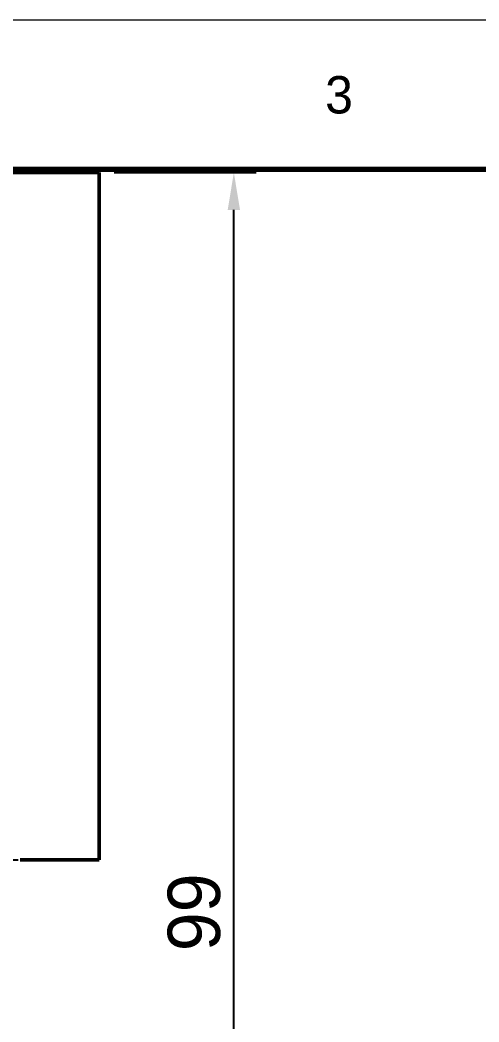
# Model space of a CAD drawing. Header units: millimetres. Extents: x 0 to 420, y 0 to 297.
# Drawn here: x 109.9 to 140.6, y 230 to 297 of the extents above; entities that cross this region are included whole.
import ezdxf
from ezdxf.enums import TextEntityAlignment as Align

# ---------------------------------------------------------------- set-up
doc = ezdxf.new("R2010")
doc.units = ezdxf.units.MM
doc.linetypes.add('DASHED', pattern=[1.524, 1.27, -0.254])
for name, color, linetype, lineweight in [('COTAS', 7, 'CONTINUOUS', 25), ('FINA', 7, 'CONTINUOUS', 18), ('NORMA', 7, 'CONTINUOUS', 70), ('OCULTA', 8, 'DASHED', 25), ('TEXTO', 7, 'CONTINUOUS', 25), ('VISIBLE', 7, 'CONTINUOUS', 50)]:
    doc.layers.add(name, color=color, linetype=linetype, lineweight=lineweight)
doc.dimstyles.new('F3D_1000', dxfattribs={"dimtxt": 3.5, "dimasz": 2.5, "dimexe": 1.5, "dimexo": 1, "dimgap": 0.9, "dimtad": 1, "dimdec": 1, "dimdsep": 46, "dimcen": 2.5, "dimazin": 3, "dimtfac": 1, "dimtmove": 0, "dimatfit": 3})

msp = doc.modelspace()

# ---------------------------------------------------------------- linework, layer by layer
at = {"layer": 'FINA'}
msp.add_lwpolyline([(0, 0), (420, 0), (420, 297), (0, 297)], close=True, dxfattribs=at)
at = {"layer": 'NORMA'}
msp.add_lwpolyline([(20, 10), (410, 10), (410, 287), (20, 287)], close=True, dxfattribs=at)
at = {"layer": 'OCULTA'}
for p, q in [((82.616, 286.8), (115.216, 286.8)), ((115.216, 286.8), (115.216, 286.8)), ((115.216, 240.8), (115.216, 286.8)), ((82.616, 240.8), (115.216, 240.8)), ((115.216, 240.8), (115.216, 240.8))]:
    msp.add_line(p, q, dxfattribs=at)
at = {"layer": 'VISIBLE'}
for p, q in [((82.616, 286.8), (115.216, 286.8)), ((82.616, 286.8), (115.216, 286.8)), ((115.216, 240.8), (115.216, 286.8)), ((115.216, 286.8), (115.216, 286.8)), ((115.216, 286.8), (115.216, 286.8)), ((115.216, 286.8), (115.216, 240.8)), ((109.916, 240.8), (115.216, 240.8)), ((115.216, 240.8), (109.916, 240.8)), ((109.916, 240.8), (109.916, 240.8)), ((109.916, 240.8), (109.916, 240.8)), ((109.916, 240.8), (109.916, 240.8)), ((109.916, 240.8), (109.916, 240.8)), ((109.916, 240.8), (109.916, 240.8)), ((109.916, 240.8), (109.916, 240.8)), ((109.916, 240.8), (109.916, 240.8)), ((109.916, 240.8), (109.916, 240.8)), ((109.916, 240.8), (109.916, 240.8)), ((109.916, 240.8), (109.916, 240.8)), ((109.916, 240.8), (109.916, 240.8)), ((109.916, 240.8), (109.916, 240.8)), ((109.916, 240.8), (109.916, 240.8)), ((109.916, 240.8), (109.916, 240.8)), ((109.916, 240.8), (109.916, 240.8)), ((109.916, 240.8), (109.916, 240.8)), ((115.216, 240.8), (115.216, 240.8)), ((115.216, 240.8), (115.216, 240.8))]:
    msp.add_line(p, q, dxfattribs=at)

# ---------------------------------------------------------------- texts
at = {"layer": 'TEXTO'}
msp.add_text('3', height=2.5, dxfattribs=at).set_placement((131.25, 292), align=Align.MIDDLE_CENTER)

# ---------------------------------------------------------------- dimensions: what is measured, and where the dimension line sits
at = {"layer": 'COTAS'}
msp.add_linear_dim(base=(124.216, 187.8), p1=(115.216, 187.8), p2=(115.216, 286.8), angle=90, dimstyle='F3D_1000', dxfattribs=at).render()

doc.saveas('drawing.dxf')
